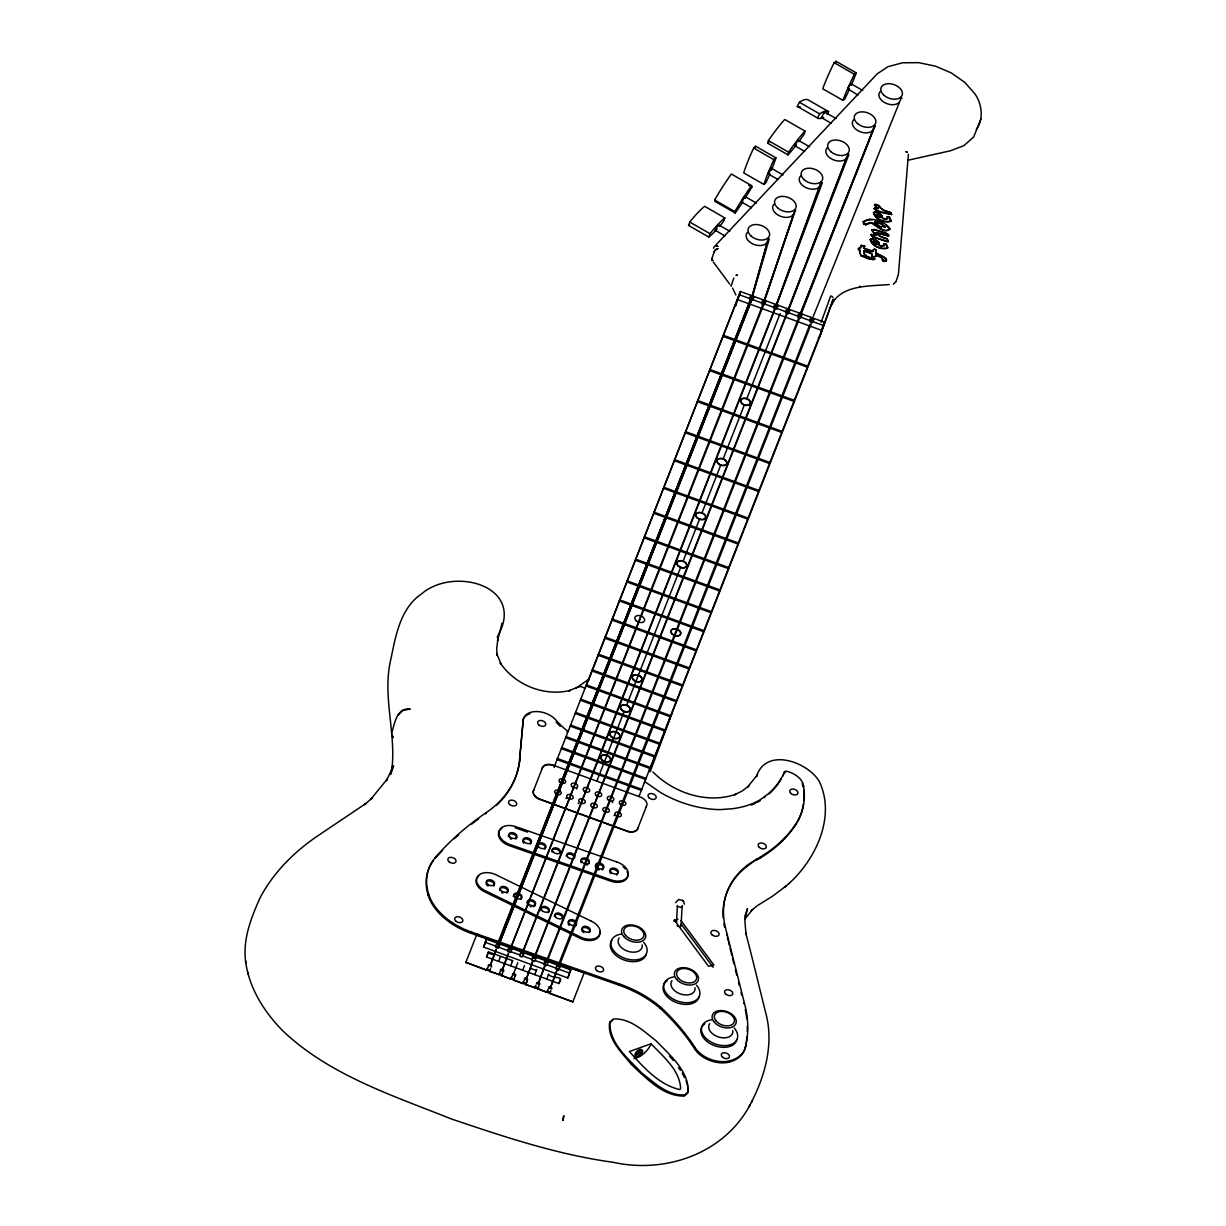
<?xml version="1.0" encoding="UTF-8"?>
<svg xmlns="http://www.w3.org/2000/svg" width="1226" height="1226" viewBox="0 0 1226 1226"><rect width="100%" height="100%" fill="white"/><g stroke="black" fill="none" stroke-linecap="round" stroke-linejoin="round"><path stroke-width="1.5" d="M514.292 978.823L514.951 975.467L514.828 976.233M538.383 987.62L539.072 984.616A1.686 1.057 21 0 0 539.44 983.099A1.686 1.057 21 0 0 537.003 982.532A1.655 1.027 21 0 0 536.819 983.788L536.773 983.865M551.087 988.677L551.087 989.075A1.686 1.057 21 0 0 551.47 987.497A1.686 1.057 21 0 0 549.049 986.93A1.655 1.027 21 0 0 548.666 987.895M875.609 256.602C868.59 256.249 875.9 258.211 876.283 255.085C883.762 253.981 880.605 263.391 886.168 261.123L886.505 260.31M676.507 922.749L677.396 905.585M567.071 732.32L567.5 731.094A88.287 57.331 19.1 0 1 555.669 719.846A18.62 12.091 19.1 0 0 535.839 711.555A18.62 12.091 19.1 0 0 523.134 720.612L519.518 760.518A162.874 105.773 19.1 0 1 496.254 805.559M523.134 720.612L519.518 760.518M858.399 248.709L860.713 247.192M859.625 251.805C860.836 248.771 856.637 249.69 859.717 249.782M859.809 250.395L859.549 252.357M681.058 925.446L682.192 905.585M908.435 154.231L898.397 274.563M847.932 88.793L857.771 95.061M688.23 1087.876L687.633 1093.163L684.369 1096.075C662.73 1096.473 646.133 1077.945 631.267 1064.413C621.843 1052.613 607.621 1039.587 609.521 1023.158L612.785 1020.247M497.986 947.468L497.557 946.778L497.925 947.591M510.031 951.866L509.602 951.177L509.955 951.989M522.077 956.28L522 956.387M534.122 960.678L534.046 960.801M546.168 965.077L545.739 964.387L546.045 965.337M558.213 969.475L557.769 968.785L558.075 969.735M863.487 251.82C864.805 249.506 870.123 252.771 872.222 254.012L872.207 256.28M887.747 247.591L887.532 248.188C881.341 250.211 871.962 246.319 870.184 239.683C872.115 237.231 877.264 240.158 878.781 242.38L879.103 244.602M881.846 216.297L882.03 215.515C880.529 213.293 875.287 210.274 873.433 212.864C875.211 219.515 884.574 223.408 890.766 221.37C888.865 211.01 888.084 220.864 884.344 219.193M575.73 688.43L588.771 679.219L588.265 680.966M502.246 974.425L502.783 971.835M526.812 981.49C525.632 986.271 527.486 978.379 526.874 980.647M497.48 944.005L752.442 295.895L753.025 296.784L499.028 944.541C495.565 943.116 501.097 944.863 497.511 944.189M547.286 961.69C543.578 962.226 549.187 960.954 545.892 962.134A1.701 1.303 21.4 0 1 545.095 960.54L536.252 957.307A1.701 1.303 21.4 0 1 534.659 958.058C531.594 955.636 537.632 957.981 533.846 957.736A1.701 1.303 21.4 0 1 533.049 956.142L524.207 952.908A1.701 1.303 21.4 0 1 522.613 953.659C519.441 951.499 525.525 953.154 521.985 953.46L775.889 305.841C774.679 303.037 779.031 306.623 775.721 305.718A1.701 1.303 21.4 0 1 774.924 304.125L766.081 300.891A1.701 1.303 21.4 0 1 764.488 301.642C761.438 299.374 767.445 301.443 763.66 301.335A1.701 1.303 21.4 0 1 762.879 299.726L754.036 296.493A1.701 1.303 21.4 0 1 752.442 297.244C749.408 296.324 754.159 295.098 752.641 297.136L499.028 944.541L497.894 943.514M509.526 948.418L511.181 948.648L509.556 948.587M534.03 957.858L534.015 956.694M534.858 957.981L534.23 956.663M557.723 966.195C561.064 965.69 556.068 966.655 559.117 965.751M751.63 295.987L751.814 297.029L767.461 241.17M787.552 309.427C790.142 312.247 787.644 307.021 787.935 310.239L534.72 956.081M811.612 318.408C814.677 316.844 811.505 320.997 812.026 317.886M876.345 251.483L875.962 253.246L883.471 256.97L886.383 260.402M813.267 318.653L558.949 966.778M675.633 902.597L678.683 899.455L683.051 900.65M682.591 906.259L680.43 907.424L677.181 906.091M796.011 145.281A74.48 15.877 -60.2 0 1 788.012 154.874L767.783 143.273L768.35 140.592A74.48 15.877 -60.2 0 1 784.732 119.474L804.961 131.075L804.409 133.757A74.48 15.877 -60.2 0 1 798.785 141.634M788.012 154.874L788.579 152.193A74.48 15.877 -60.2 0 1 804.961 131.075M880.452 217.523C878.552 209.431 871.763 217.906 880.605 217.094M877.08 244.587L877.31 243.146L875.64 241.614L872.621 241.752C877.647 247.223 878.199 241.997 873.096 241.047M976.34 129.343C983.834 119.78 982.195 103.766 974.655 93.513L964.724 82.295L951.223 72.886L935.407 66.143L918.672 62.664L902.581 62.771L888.068 66.664L877.295 73.775L714.635 246.319M875.962 253.246L876.222 252.28M390.481 774.51L392.32 766.373L391.983 768.395C396.075 731.861 381.96 695.157 391.002 658.561C395.799 635.313 400.458 608.065 421.637 593.828C453.957 565.968 526.843 586.089 497.373 636.754L497.174 637.275M888.513 235.867L888.314 234.411L885.923 232.863L874.138 229.385L871.701 230.227L875.992 235.545L871.809 229.921L875.058 229.906L888.758 234.994M895.93 281.704L893.34 284.217M490.201 970.027L490.553 968.647M550.413 992.033L550.765 990.654M737.822 298.853L738.067 298.194A2.942 2.237 21.4 0 1 738.558 297.657M512.284 961.659L512.606 960.648L488.484 951.882L488.147 952.97L493.358 954.732M548.681 974.026L546.796 978.992M733.822 278.133L731.493 284.876A3.111 1.701 -37 0 0 731.278 286.118L731.232 286.041A3.111 1.747 -35.2 0 1 731.447 284.8M752.228 296.523L768.38 238.825M751.492 296.784L498.093 944.74L752.228 297.182L769.192 239.085L768.166 238.166M718.329 225.891L718.451 224.726L715.172 230.289L724.98 235.913M744.887 197.723L744.826 196.512L741.73 202.121L751.538 207.746M771.445 169.556L771.506 168.314L768.288 173.954L778.096 179.578M798.003 141.388L797.942 140.178L794.846 145.771L804.654 151.411M824.562 113.221L824.209 112.164M847.932 88.808L848.698 86.862M851.12 85.038L851.059 83.828L849.097 86.142M649.428 770.572L649.857 769.085L648.615 771.966M863.732 250.87L863.809 253.675L866.307 256.418L874.812 259.146L867.656 256.862L863.916 253.368M500.392 956.816L498.614 961.383M524.483 965.613L522.705 970.18M502.016 623.191L497.587 640.508L497.925 638.485L496.683 648.799L497.143 655.481L496.791 653.596L501.066 664.14L500.193 662.791C514.889 684.92 544.375 696.889 570.259 690.376L568.833 690.866L576.481 687.617M713.486 248.234L714.145 246.901M873.234 250.043L874.613 248.939L876.115 250.119L875.701 251.284M793.912 212.987L763.859 301.443L763.461 300.631L764.993 301.351L510.353 949.2M764.258 300.922L794.938 210.657M764.273 301.581L794.938 211.332M536.329 970.578L536.697 969.46L534.751 974.578M392.09 731.983L392.075 731.876C394.619 722.788 397.362 707.126 410.296 709.088L402.542 710.482L397.806 715.448M390.772 774.142L393.638 765.867L386.282 780.839L387.263 779.062L370.942 799.076L372.413 797.804L364.536 804.685L365.946 803.459L317.81 835.81C294.301 851.779 273.429 872.437 260.111 897.754C251.299 917.446 242.855 938.687 245.522 960.694C248.847 987.773 264.065 1011.787 282.854 1030.897C329.518 1075.202 392.458 1095.385 450.953 1118.802C503.993 1136.778 557.738 1154.723 613.429 1162.34C664.921 1173.711 722.466 1154.11 748.963 1106.909C763.982 1079.294 774.004 1046.606 766.311 1015.189C759.354 987.742 752.979 960.127 745.653 932.771L746.021 934.656L744.841 920.159L747.477 908.619L744.611 916.879M519.947 759.292A162.874 105.773 19.1 0 1 486.14 812.685A492.009 319.542 19.1 0 0 435.598 857.204L435.169 858.43A492.009 319.542 19.1 0 1 442.509 850.338M496.254 942.135L471.09 933.308A59.032 38.343 19.1 0 1 428.288 895.578L428.717 894.352A83.72 54.373 19.1 0 1 435.598 857.204M717.057 229.063A74.48 15.877 -60.2 0 1 708.797 237.062L688.568 225.461L689.748 222.059A74.48 15.877 -60.2 0 1 704.598 206.305L724.827 217.906L723.662 221.308A74.48 15.877 -60.2 0 1 719.647 226.136M485.711 813.911L486.14 812.685M708.797 237.062L709.977 233.676A74.48 15.877 -60.2 0 1 724.827 217.906M471.09 933.308L471.52 932.082A59.032 38.343 19.1 0 1 428.717 894.352M465.727 962.701L476.638 934.84L584.296 972.586L572.833 1001.841L465.865 962.333L486.492 970.287A1.686 1.287 21.4 0 1 488.5 969.643A1.686 1.287 21.4 0 1 489.68 971.452L498.66 974.333L500.928 970.348M476.516 935.208L476.945 933.982M711.938 258.517L714.237 251.744M533.816 789.866L533.892 789.621A9.348 6.069 19.1 0 0 541.31 799.643L625.628 830.462A9.348 6.069 19.1 0 0 638.056 827.688L637.964 827.933A9.348 6.069 19.1 0 1 625.536 830.707L541.233 799.888A9.348 6.069 19.1 0 1 533.816 789.866L542.183 768.487A9.348 6.069 19.1 0 1 554.612 765.714L638.93 796.532A9.348 6.069 19.1 0 1 646.347 806.555L646.255 806.8M542.183 768.487L542.107 768.733A9.348 6.069 19.1 0 1 554.535 765.959M483.534 947.192L486.477 939.116L496.913 942.932A1.701 1.303 21.4 0 0 497.695 944.556L498.522 944.817A1.701 1.303 21.4 0 0 500.116 944.112L508.959 947.346A1.701 1.303 21.4 0 0 509.74 948.955L510.568 949.261A1.701 1.303 21.4 0 0 512.161 948.51L521.004 951.744A1.701 1.303 21.4 0 0 521.786 953.353L522.613 953.659M484.776 944.02L486.477 939.116M548.42 974.854C555.899 979.697 564.297 974.885 558.795 983.513L486.584 956.985L488.484 951.882M554.612 765.714L554.106 767.185L738.696 296.401M557.508 758.373L557.079 759.599L641.397 790.418L641.811 789.192M561.799 747.431L561.37 748.657L645.688 779.46M566.106 736.458L565.676 737.684L649.979 768.487M487.09 968.923L488.592 966.257A1.655 1.027 21 0 1 489.113 964.785M498.66 974.333L498.538 974.701A1.686 1.287 21.4 0 1 500.545 974.057A1.686 1.287 21.4 0 1 501.725 975.85L502.369 974.057M753.025 296.784L751.615 296.937A1.701 1.303 21.4 0 1 750.833 295.328L740.381 291.512L735.355 305.918M740.381 291.512L588.128 681.334M510.629 965.904L512.606 960.648M535.946 985.275L534.797 987.528L525.831 984.662A1.686 1.287 21.4 0 0 524.636 982.854A1.686 1.287 21.4 0 0 522.628 983.497L513.786 980.264A1.686 1.287 21.4 0 0 512.591 978.455A1.686 1.287 21.4 0 0 510.583 979.099L501.863 975.498M511.181 977.72L512.851 975.114A1.655 1.027 21 0 1 513.204 973.582A1.686 1.057 21 0 1 515.472 974.425A1.686 1.057 21 0 1 515.012 975.85L514.981 975.819M523.226 982.118L524.774 979.39A1.655 1.027 21 0 1 525.234 977.98M534.797 987.528L534.674 987.895A1.686 1.287 21.4 0 1 536.682 987.252A1.686 1.287 21.4 0 1 537.862 989.045L538.505 987.252M572.833 1001.841L549.922 993.474A1.686 1.287 21.4 0 0 548.727 991.65A1.686 1.287 21.4 0 0 546.719 992.294L537.999 988.708M547.317 990.93L548.819 988.263M558.795 983.513L560.451 979.267M484.822 943.897L483.58 947.07L567.837 977.996L570.78 969.935L560.343 966.119A1.701 1.303 21.4 0 1 558.75 966.87L557.922 966.563A1.701 1.303 21.4 0 1 557.14 964.939L548.298 961.705A1.701 1.303 21.4 0 1 546.704 962.456L546.275 962.349M638.93 796.532L822.998 327.219M644.37 782.832L644.784 781.606L660.247 792.303A82.326 53.469 19.1 0 0 719.861 809.635L732.32 808.731A85.268 55.369 19.1 0 0 760.595 799.459L767.323 794.586A130.109 84.502 19.1 0 0 784.196 772.641L784.471 771.951A2.176 1.41 19.1 0 1 786.418 771.246L788.594 771.813A18.651 12.107 19.1 0 1 803.168 784.012L804.041 788.992A120.409 78.203 19.1 0 1 795.781 824.056L795.367 825.282A208.818 135.611 19.1 0 1 760.718 857.725M775.276 309.213A1.701 1.303 21.4 0 0 776.87 308.462L785.713 311.695A1.701 1.303 21.4 0 0 786.893 313.504A1.701 1.303 21.4 0 0 788.916 312.875L797.758 316.093A1.701 1.303 21.4 0 0 798.938 317.917A1.701 1.303 21.4 0 0 800.961 317.273L809.804 320.507A1.701 1.303 21.4 0 0 810.984 322.315L812.654 319.25A1.701 1.303 21.4 0 0 814.248 318.499L824.7 322.315L818.968 338.851L672.43 712.153L650.148 771.767M584.174 972.954L584.587 971.728M824.7 322.315L821.757 330.392L737.454 299.573M830.707 306.331L833.036 299.588M863.579 222.948C866.705 215.163 885.816 221.262 889.938 228.833C884.636 234.917 875.364 224.573 870.537 222.718C868.912 224.22 863.073 226.12 863.732 222.519L863.165 221.4M863.564 223.914L863.518 223.132M864.912 224.312L863.717 223.484M865.847 224.971C873.74 215.945 880.758 235.407 889.8 229.201M863.012 221.829L869.663 219.301M874.552 204.65C885.433 216.527 866.154 198.919 879.517 206.152L879.517 206.918M860.913 245.491L864.79 246.288L861.572 245.277L860.575 246.441M891.578 214.703L891.44 214.458A2.299 1.502 19.1 0 1 891.026 212.88L883.961 210.581L879.394 207.102L884.069 210.274L891.133 212.573A2.299 1.502 19.1 0 0 891.547 214.152C888.712 214.335 874.337 211.929 874.904 207.868M860.575 248.035L858.507 248.403L858.261 249.69M874.368 205.11L876.1 204.436M878.199 208.114L875.716 207.792L878.092 208.42M875.64 210.397L891.685 214.397M876.636 205.156L877.647 204.926M863.273 247.989C886.321 254.671 859.288 250.794 864.79 246.288M874.843 258.625L873.571 259.805L867.303 258.441L861.234 255.989L860.223 253.797M885.126 227.224L881.463 223.592L874.659 222.105L881.31 224.021L884.896 226.611L884.528 227.546M863.334 256.081L869.525 258.793L874.46 259.314M888.13 241.767C889.586 242.917 859.533 232.848 876.1 235.239M871.027 234.626L872.59 234.564M872.989 237.323L871.134 234.319M872.621 241.752L877.218 244.219M874.061 237.292L888.237 241.461L887.701 239.867M876.069 232.48L888.666 236.036L875.962 232.787M882.337 217.799L882.03 215.515M883.287 218.826C880.544 216.91 890.766 221.584 887.134 216.665M874.705 239.882L875.502 239.468M795.781 824.056A208.818 135.611 19.1 0 1 761.131 856.499L748.948 864.039A130.983 85.069 19.1 0 0 725.041 926.013L745.699 1008.293A189.785 123.259 19.1 0 1 745.745 1046.084L745.316 1047.311A37.47 24.336 19.1 0 1 729.347 1062.038A24.643 15.999 19.1 0 1 694.897 1049.18A221.324 143.733 19.1 0 0 660.354 1008.446A92.241 59.905 19.1 0 0 618.946 985.137L619.375 983.911L471.52 932.082M876.115 250.119L874.506 249.246M879.165 245.169L880.36 245.828L879.165 245.169L878.781 242.38M875.686 255.851L875.732 254.993M889.141 217.263L886.996 217.094M890.858 221.14L890.459 219.117M881.739 246.089C884.436 245.598 885.892 239.898 887.624 247.959C881.295 249.644 872.115 246.012 870.322 239.315M882.138 245.644L884.344 246.089L883.869 243.53M886.567 238.396C887.241 239.361 877.709 235.836 876.115 233.047M887.547 247.529L885.877 244.143M883.471 256.97L876.069 252.954M885.8 258.701L883.578 256.663M885.877 259.575L885.908 258.395M673.932 921.339L674.361 920.113L677.947 919.316M895.93 281.628L898.352 274.624M660.354 1008.446L660.768 1007.22A92.241 59.905 19.1 0 0 619.375 983.911M764.472 797.743L764.901 796.517M727.033 935.683L727.462 934.457M782.617 776.319A130.109 84.502 19.1 0 0 783.766 773.867L784.471 771.951M723.263 918.228A130.983 85.069 19.1 0 1 748.534 865.265L756.81 859.028M694.897 1049.18L695.326 1047.954A221.324 143.733 19.1 0 0 660.768 1007.22M803.597 785.713L803.168 786.939L802.754 785.238A18.651 12.107 19.1 0 0 802.141 783.72M743.906 1003.772L744.32 1002.546M729.347 1062.038L729.776 1060.812A37.47 24.336 19.1 0 0 745.745 1046.084M489.695 971.467L490.323 969.659M513.786 980.264L514.414 978.455M525.831 984.662L526.46 982.854M549.922 993.474L550.551 991.665M771.323 169.878C772.533 165.096 766.035 175.057 769.116 173.494M872.958 250.84L873.341 249.736M821.175 322.208L830.707 295.926M833.22 299.19L822.907 327.541A3.004 2.283 19.9 0 0 822.738 325.426M820.485 334.621L830.646 306.592L834.783 299.45M744.734 198.137C746.128 193.08 739.416 203.24 742.558 201.662M775.889 305.841L820.776 182.72M776.303 305.32L821.497 182.49M522.399 953.598L776.303 305.994L822.294 182.781L820.899 181.938M490.553 964.479L496.116 949.491M490.768 964.54L496.315 949.583M502.599 968.877L508.146 953.889M502.813 968.954L508.361 953.981M526.061 979.359L532.866 961.031A1.701 1.303 21.4 0 1 531.808 959.314L522.966 956.081A1.701 1.303 21.4 0 1 520.943 956.724A1.701 1.303 21.4 0 1 519.763 954.916L510.92 951.683A1.701 1.303 21.4 0 1 509.326 952.433M526.276 979.405L532.866 961.031A1.701 1.303 21.4 0 0 535.011 960.479L543.854 963.713A1.701 1.303 21.4 0 0 545.034 965.521L538.72 982.087M538.934 982.149L544.896 965.429A1.701 1.303 21.4 0 0 547.057 964.893L555.899 968.111A1.701 1.303 21.4 0 0 557.064 969.919L550.367 988.217M550.152 988.156L557.14 969.919A1.701 1.303 21.4 0 0 559.102 969.291L569.538 973.107L570.78 969.935M496.346 947.008L497.358 946.687L496.423 946.87M508.392 951.407L509.403 951.085L508.468 951.269M513.296 974.409L517.786 962.716M520.437 955.805L520.514 955.667M532.467 960.203L532.559 960.065M556.558 969.015L557.569 968.693L556.635 968.877M787.935 310.239L846.951 156.621M788.349 309.718L848.055 154.323M535.134 956.234L788.349 310.393L848.852 154.614L847.84 153.648M486.584 956.985L488.193 952.847M508.146 951.866A1.701 1.303 21.4 0 1 507.717 950.518L498.875 947.284A1.701 1.303 21.4 0 1 496.852 947.913A1.701 1.303 21.4 0 1 495.672 946.104L496.913 942.932M774.112 308.646A1.701 1.303 21.4 0 1 773.683 307.297L764.84 304.063A1.701 1.303 21.4 0 1 762.802 304.707A1.701 1.303 21.4 0 1 761.637 302.899L752.795 299.665A1.701 1.303 21.4 0 1 750.772 300.309A1.701 1.303 21.4 0 1 749.592 298.5L750.833 295.328M497.725 944.526L751.63 296.937M497.894 944.648L751.998 297.136M498.875 947.284L500.116 944.112M752.795 299.665L754.036 296.493M507.717 950.518L508.959 947.346M761.637 302.899L762.879 299.726M510.139 949.154L764.043 301.535M510.92 951.683L512.161 948.51M764.84 304.063L766.081 300.891M519.763 954.916L521.004 951.744M773.683 307.297L774.924 304.125M774.847 309.105L776.518 306.04A1.701 1.303 21.4 0 0 778.127 305.289L786.969 308.523A1.701 1.303 21.4 0 0 787.736 310.147L788.563 310.439A1.701 1.303 21.4 0 0 790.172 309.703L799.015 312.921A1.701 1.303 21.4 0 0 799.781 314.546C803.153 315.419 798.816 311.833 799.98 314.638L874.199 126.676M522.966 956.081L524.207 952.908M776.87 308.462L778.127 305.289M596.863 781.069L624.111 711.586M626.532 705.394L680.599 567.5M683.02 561.309L699.51 519.272M701.931 513.081L720.704 465.221M723.125 459.03L744.289 405.055M746.711 398.879L780.15 313.595M531.808 959.314L533.049 956.142M785.713 311.695L786.969 308.523M786.893 313.504L788.134 310.347M535.011 960.479L536.252 957.307M788.916 312.875L790.172 309.703M543.854 963.713L545.095 960.54M797.758 316.093L799.015 312.921M546.076 962.257L799.98 314.638M547.057 964.893L548.298 961.705M800.961 317.273L802.202 314.101L811.045 317.335A1.701 1.303 21.4 0 0 811.827 318.944L812.026 319.036M555.899 968.111L557.14 964.939M809.804 320.507L811.045 317.335M809.942 324.384L557.815 966.379M559.102 969.291L560.343 966.119M810.984 322.315A1.701 1.303 21.4 0 0 813.007 321.672L814.248 318.499M567.883 977.873L569.125 974.701M649.535 770.495L672.43 712.153M637.964 827.933L646.347 806.555M800.394 314.132L874.613 126.155M874.613 126.814L546.704 962.41M588.771 679.219L585.017 688.338L580.863 686.514L577.109 687.188M813.144 316.768L901.171 97.988M872.023 256.755L872.314 255.973M832.883 297.443L832.898 297.382A3.019 2.299 19.9 0 0 831.58 296.248M486.492 970.287L487.228 968.555M510.583 979.099L511.303 977.352M522.628 983.497L523.349 981.75M546.719 992.294L547.44 990.562M980.923 118.907L973.613 137.067L963.927 145.603L950.487 150.767L907.577 160.33M879.287 207.409L879.624 206.612M883.057 259.36L882.337 260.632M823.657 117.405A74.48 15.877 -60.2 0 1 817.527 118.002L797.298 106.401L799.413 102.279A74.48 15.877 -60.2 0 1 808.348 100.011L828.577 111.612L827.152 114.355M817.527 118.002L819.642 113.88A74.48 15.877 -60.2 0 1 828.577 111.612M872.544 251.636L873.065 250.533M748.963 1106.909L749.96 1105.116M751.477 1102.404L752.457 1100.611M886.245 258.839L886.398 260.617M744.734 919.224L752.626 909.462L751.14 910.749L756.994 905.876L772.487 896.237L785.989 886.076M716.428 229.339L715.172 230.289M796.103 144.821L794.846 145.771M849.22 88.487L847.963 89.437M834.569 299.726C847.166 284.907 869.847 286.225 889.248 284.539M769.315 173.264L768.365 173.969M742.695 201.508L741.776 202.137M784.533 887.333C814.033 863.426 836.806 818.033 819.259 781.391C807.352 761.53 765.622 746.91 756.519 776.533L757.499 774.725L747.523 787.107L748.963 785.82L742.021 791.122L734.589 794.724L736.09 794.187C707.249 804.271 673.794 793.084 652.86 771.89M824.209 112.164L821.389 117.604L831.213 123.228M822.232 117.144L821.389 117.604M794.218 210.228L795.659 210.412L795.153 211.332M546.689 961.123L545.677 961.797M769.928 173.801A74.48 15.877 -60.2 0 1 765.989 182.613L763.951 184.467L743.722 172.866A74.48 15.877 -60.2 0 1 753.653 148.07L755.676 146.231L775.905 157.832A74.48 15.877 -60.2 0 1 771.675 169.556M763.951 184.467A74.48 15.877 -60.2 0 1 773.882 159.671L775.905 157.832M873.893 125.711L875.333 125.926L874.828 126.83M900.451 97.544L901.999 98.111L900.589 98.371M799.674 313.687L801.114 313.902M788.226 884.145L789.697 882.873M849.189 89.866A74.48 15.877 -60.2 0 1 844.791 98.984L842.952 100.363L822.723 88.762A74.48 15.877 -60.2 0 1 834.186 62.695L836.025 61.3L856.254 72.901A74.48 15.877 -60.2 0 1 851.181 85.437M842.952 100.363A74.48 15.877 -60.2 0 1 854.415 74.296L856.254 72.901M489.281 965.49L490.369 965.506M538.796 984.003L538.137 982.945L537.632 983.788M549.493 987.497L550.597 987.512M873.985 208.772L875.824 207.485M888.406 236.449L888.62 235.561M890.919 220.941C884.728 222.979 875.349 219.086 873.571 212.435M886.26 260.816L882.659 260.663M756.381 860.254L760.718 857.725M885.279 226.795L879.824 226.473L874.659 222.105M873.632 212.374L876.375 212.65M870.399 239.193L873.74 239.668M740.014 295.267L740.014 295.251A2.973 2.268 21.4 0 0 738.895 296.14A2.958 2.253 13.8 0 1 739.814 294.73A2.958 2.253 12.7 0 0 738.803 296.186A2.973 2.253 12.7 0 1 739.738 295.098A2.973 2.268 13.7 0 0 738.803 296.171M651.037 1043.74L629.413 1051.556C643.252 1066.972 658.883 1084.872 679.802 1089.562L680.629 1088.811C680.032 1070.16 662.99 1056.414 651.037 1043.74A14.268 6.789 -43.4 0 1 633.995 1058.559M526.582 979.666L526.306 978.609L525.356 979.099M874.169 236.986L873.096 237.016M876.207 214.611L878.766 215.163L880.529 217.171M514.353 975.283L514.261 974.21M526.874 980.233L527.027 980.218A1.686 1.057 21 0 0 525.632 977.98M863.441 255.774L861.342 255.682M869.51 219.73L872.207 219.776M776.089 304.646L777.023 305.09M788.134 309.044L788.931 309.335M498.093 943.453L498.89 943.744M522.184 952.265L522.981 952.556M875.992 235.545L872.805 234.794M886.459 238.702L880.069 236.434L875.885 232.618M883.747 243.897L885.754 244.51M881.862 245.721L880.483 245.461M875.625 255.299L881.034 257.383L882.95 259.667M718.267 224.68L729.899 231.285M881.279 227.377L878.536 226.335M863.625 251.177L871.196 253.552L872.36 255.621M534.659 958.058L533.724 957.567M875.87 220.465L878.981 221.37M515.089 827.765L527.548 832.117M501.633 944.02L521.372 950.932M524.958 952.188L544.696 959.115M550.076 961L618.946 985.137M739.14 294.684L749.592 298.5M813.007 321.672L823.458 325.488M723.432 335.326L807.735 366.145M723.018 336.368L807.336 367.172M710.023 369.532L794.325 400.35M709.609 370.574L793.927 401.377M697.839 400.611L782.142 431.429M697.425 401.653L781.744 432.456M685.64 431.69L769.959 462.509M685.242 432.732L769.545 463.535M674.683 459.673L758.986 490.492M674.269 460.7L758.587 491.519M663.848 487.289L748.151 518.108M663.45 488.316L747.753 519.134M654.086 512.192L738.389 543.011M653.688 513.234L737.991 544.038M644.447 536.789L728.75 567.592M644.033 537.816L728.351 568.634M635.681 559.163L719.984 589.967M635.267 560.19L719.57 590.993M627.145 580.894L711.463 611.697M626.747 581.921L711.049 612.724M619.712 599.866L704.015 630.67M619.314 600.893L703.617 631.697M612.203 619.023L696.506 649.826M611.805 620.05L696.107 650.868M605.108 637.122L689.41 667.925M604.709 638.148L689.012 668.967M598.426 654.178L682.729 684.982M598.012 655.205L682.33 686.008M592.265 669.871L676.568 700.674M591.867 670.898L676.17 701.716M586.365 684.905L670.683 715.708M585.967 685.932L670.27 716.75M580.772 699.188L665.074 730.006M580.358 700.23L664.676 731.033M575.576 712.429L659.879 743.247M575.178 713.471L659.481 744.274M570.611 725.087L654.929 755.89M570.213 726.114L654.515 756.917M566.075 736.657L650.393 767.461M561.784 747.615L646.087 778.433M557.493 758.572L641.796 789.375M485.235 942.288L495.672 946.104M531.21 968.571L536.375 970.456M880.176 217.339L876.008 214.519M875.747 210.09L874.092 208.466M877.54 205.232L879.41 206.458M834.186 62.695L854.415 74.296M851.242 83.874L862.69 90.433M824.684 112.041L836.132 118.6M799.413 102.279L819.642 113.88M798.126 140.208L809.574 146.768M768.35 140.592L788.579 152.193M753.653 148.07L773.882 159.671M771.568 168.376L783.016 174.95M745.04 198.351A74.48 15.877 -60.2 0 0 751.875 187.057L751.569 185.616L731.34 174.015A74.48 15.877 -60.2 0 0 714.635 199.976L714.957 201.416L735.186 213.017A74.48 15.877 -60.2 0 0 742.236 202.719M748.764 185.264L751.875 187.057M745.01 196.543L756.457 203.118M714.635 199.976L734.864 211.592L735.186 213.017M689.748 222.059L709.977 233.676M878.613 213.017L881.892 215.945M866 224.542L865.066 223.883M886.229 225.354L889.785 229.262M861.234 255.989L859.656 252.05M874.674 223.132L876.207 224.619M500.683 970.594L500.806 970.716A1.655 1.027 21 0 1 501.158 969.184A1.686 1.057 21 0 1 503.288 971.329M683.219 900.834L684.43 904.19M682.744 900.328L683.633 901.279M669.595 1056.214L673.319 1060.505M888.283 241.43L887.18 238.825M877.586 241.507L878.644 242.748M799.674 314.346L800.609 314.852A1.701 1.303 21.4 0 0 802.202 314.101M729.547 283.911L713.425 262.195M680.89 920.45L713.9 965.092L708.505 966.287L674.361 920.113M681.258 924.189L713.134 967.299M678.499 1067.524L680.476 1070.313M502.829 970.302L501.357 970.44M732.596 288.079L735.891 295.022M392.121 735.876L393.148 737.592L391.738 733.853M682.238 1073.179L684.568 1077.608M889.785 218.443L890.321 219.546M686.116 1080.55L687.694 1086.037M741.04 992.447L741.761 995.282M738.542 982.47L739.263 985.321M735.355 969.659L736.78 975.36M731.156 952.587L731.861 955.437M732.55 958.272L733.96 963.973M728.719 942.625L729.424 945.476M730.114 948.311L730.803 951.161M727.478 937.522L728.382 941.2M245.522 960.694L245.905 962.64M247.713 972.141L248.066 973.996M882.49 217.37L882.398 218.351M860.683 246.135L860.621 247.499M522.705 721.838A18.62 12.091 19.1 0 1 530.015 713.639M560.297 726.328A88.287 57.331 19.1 0 1 556.206 722.145M428.288 895.578A83.72 54.373 19.1 0 1 433.115 861.02M454.356 838.691A492.009 319.542 19.1 0 1 458.524 834.952M471.658 824.102A492.009 319.542 19.1 0 1 475.075 821.497M476.24 820.638A492.009 319.542 19.1 0 1 478.569 818.922M745.27 1009.519A189.785 123.259 19.1 0 1 746.757 1018.775M747.278 1026.085A189.785 123.259 19.1 0 1 747.293 1031.51M746.971 1036.859A189.785 123.259 19.1 0 1 745.316 1047.311M724.612 927.224A130.983 85.069 19.1 0 1 723.922 923.607M781.345 778.709A130.109 84.502 19.1 0 1 769.1 793.896M760.181 800.685A85.268 55.369 19.1 0 1 756.963 802.494M755.293 803.337A85.268 55.369 19.1 0 1 751.354 805.084M803.474 803.766A120.409 78.203 19.1 0 1 795.367 825.282M803.628 790.218A120.409 78.203 19.1 0 1 803.827 800.44M847.105 157.081A11.172 7.249 19.1 0 1 832.669 159.518A11.172 7.249 19.1 0 1 827.106 147.886M872.636 130.538A11.172 7.249 19.1 0 1 857.939 130.692A11.172 7.249 19.1 0 1 853.664 119.719M873.969 127.029A11.172 7.249 19.1 0 1 873.663 128.914M899.194 102.371A11.172 7.249 19.1 0 1 884.498 102.524A11.172 7.249 19.1 0 1 880.222 91.536M819.52 186.873A11.172 7.249 19.1 0 1 804.823 187.042A11.172 7.249 19.1 0 1 800.547 176.054M766.403 243.208A11.172 7.249 19.1 0 1 751.707 243.376A11.172 7.249 19.1 0 1 747.431 232.388M792.961 215.04A11.172 7.249 19.1 0 1 778.265 215.209A11.172 7.249 19.1 0 1 773.989 204.221M784.058 773.177A2.176 1.41 19.1 0 1 785.345 772.441M596.664 867.257A4.26 2.774 19.1 0 1 598.625 862.997A4.26 2.774 19.1 0 1 603.851 867.18A4.26 2.774 19.1 0 1 597.476 867.901M627.099 871.594A14.497 9.41 19.1 0 1 611.192 881.295L509.801 845.833A14.497 9.41 19.1 0 1 501.832 828.424M623.023 866.659A14.497 9.41 19.1 0 1 625.444 869.019M566.259 856.085A4.26 2.774 19.1 0 1 569.569 854.108A4.26 2.774 19.1 0 1 574.09 856.499M617.26 874.506A4.26 2.774 19.1 0 1 616.555 874.92M610.732 873.556A4.26 2.774 19.1 0 1 609.782 872.038M609.92 870.598A4.26 2.774 19.1 0 1 614.64 869.602A4.26 2.774 19.1 0 1 617.95 873.234M602.778 869.433A4.26 2.774 19.1 0 1 602.073 869.862M599.085 870A4.26 2.774 19.1 0 1 598.027 869.648M595.652 867.747A4.26 2.774 19.1 0 1 599.085 864.284A4.26 2.774 19.1 0 1 603.253 868.851M515.855 898.122A4.26 2.774 19.1 0 1 515.426 893.233A4.26 2.774 19.1 0 1 521.908 896.221A4.26 2.774 19.1 0 1 516.866 898.581M599.621 931.607A14.497 9.41 19.1 0 1 580.71 938.58L485.067 892.038A14.497 9.41 19.1 0 1 478.753 876.038M576.971 788.471A3.402 2.222 19.1 0 1 576.649 788.962M566.151 798.632A3.402 2.222 19.1 0 1 566.029 798.019M578.534 803.643A3.402 2.222 19.1 0 1 578.197 803.03M612.785 802.172A3.402 2.222 19.1 0 1 612.264 802.555M614.195 815.612A3.402 2.222 19.1 0 1 614.303 815.045M618.946 812.317A3.402 2.222 19.1 0 1 620.708 816.317A3.402 2.222 19.1 0 1 615.176 814.815A3.402 2.222 19.1 0 1 618.088 812.087M580.404 802.861A3.402 2.222 19.1 0 1 579.852 799.03A3.402 2.222 19.1 0 1 585.093 800.946A3.402 2.222 19.1 0 1 582.059 803.474M489.159 964.801A1.686 1.057 21 0 1 491.381 965.628A1.686 1.057 21 0 1 490.921 967.038M729.776 1060.812A24.643 15.999 19.1 0 1 695.326 1047.954M522.812 840.898A4.26 2.774 19.1 0 1 528.253 839.412A4.26 2.774 19.1 0 1 530.368 844.101M523.824 843.151A4.26 2.774 19.1 0 1 522.889 841.649M587.591 864.79A4.26 2.774 19.1 0 1 586.687 865.035M581.17 862.69A4.26 2.774 19.1 0 1 584.603 859.227A4.26 2.774 19.1 0 1 588.771 863.794M508.392 836.592A4.26 2.774 19.1 0 1 513.25 834.155A4.26 2.774 19.1 0 1 515.885 839.044M511.119 839.258A4.26 2.774 19.1 0 1 510.154 838.737M551.853 851.779A4.26 2.774 19.1 0 1 556.175 849.189A4.26 2.774 19.1 0 1 559.807 853.664M537.509 845.266A4.26 2.774 19.1 0 1 543.241 844.714A4.26 2.774 19.1 0 1 544.85 849.174M576.067 923.791A4.26 2.774 19.1 0 1 575.071 926.366M569.232 925.339A4.26 2.774 19.1 0 1 568.128 923.852M568.082 922.366A4.26 2.774 19.1 0 1 571.485 920.879A4.26 2.774 19.1 0 1 575.638 923.025M548.773 911.975A4.26 2.774 19.1 0 1 548.374 912.588M540.804 910.55A4.26 2.774 19.1 0 1 544.145 907.577A4.26 2.774 19.1 0 1 548.896 911.255M554.305 916.435A4.26 2.774 19.1 0 1 558.887 914.427A4.26 2.774 19.1 0 1 562.443 918.626M581.752 929.017A4.26 2.774 19.1 0 1 587.269 928.097A4.26 2.774 19.1 0 1 589.369 932.542M583.76 932.588A4.26 2.774 19.1 0 1 582.902 931.975M582.227 931.27A4.26 2.774 19.1 0 1 581.798 930.503M486.094 882.475A4.26 2.774 19.1 0 1 491.611 881.555A4.26 2.774 19.1 0 1 493.71 886M488.101 886.046A4.26 2.774 19.1 0 1 487.243 885.433M486.569 884.728A4.26 2.774 19.1 0 1 486.14 883.961M499.81 890.612A4.26 2.774 19.1 0 1 504.76 887.992A4.26 2.774 19.1 0 1 506.736 893.126M502.767 893.156A4.26 2.774 19.1 0 1 501.771 892.697M528.973 901.018A4.26 2.774 19.1 0 1 534.643 903.072A4.26 2.774 19.1 0 1 533.233 906.734M531.18 906.75A4.26 2.774 19.1 0 1 530.107 906.458M528.237 905.386A4.26 2.774 19.1 0 1 527.563 904.681M526.965 903.133A4.26 2.774 19.1 0 1 527.486 901.8M513.311 896.497A4.26 2.774 19.1 0 1 518.429 894.643A4.26 2.774 19.1 0 1 521.05 899.302M636.524 1056.168A4.429 2.115 -43.4 0 1 635.344 1053.41A4.429 2.115 -43.4 0 1 639.849 1049.502A4.429 2.115 -43.4 0 1 641.811 1051.556M641.413 1052.429A4.429 2.115 -43.4 0 1 640.815 1053.318M639.175 1054.927A4.429 2.115 -43.4 0 1 638.256 1055.54M680.966 925.017A2.391 1.548 19.1 0 1 678.775 926.641M677.61 926.212A2.391 1.548 19.1 0 1 677.135 925.875M820.577 334.284A3.004 2.283 19.9 0 1 819.52 335.679M829.68 307.649A3.019 2.299 19.9 0 1 829.297 307.803M711.938 258.487A2.958 1.67 -35.1 0 0 713.072 260.54A2.958 1.64 -36.2 0 1 711.984 258.517M736.259 305.289A2.973 2.268 21.4 0 1 736.182 303.864M822.125 327.863A3.019 2.283 21.4 0 1 822.094 329.641M819.765 336.384A3.019 2.299 21.4 0 1 818.324 337.932M769.07 141.818A74.48 15.877 -60.2 0 1 767.783 143.273M734.864 211.592A74.48 15.877 -60.2 0 1 751.569 185.616M755.676 146.231A74.48 15.877 -60.2 0 1 755.078 148.07M800.256 106.892A74.48 15.877 -60.2 0 1 797.298 106.401M836.025 61.3A74.48 15.877 -60.2 0 1 835.289 63.292M689.656 224.542A74.48 15.877 -60.2 0 1 688.568 225.461M736.872 1039.694A18.727 12.153 19.1 0 1 711.586 1044.368A18.727 12.153 19.1 0 1 704.873 1023.725M734.236 1028.016A18.727 12.153 19.1 0 1 729.347 1045.027A18.727 12.153 19.1 0 1 703.755 1035.74A18.727 12.153 19.1 0 1 711.616 1019.802M732.78 1030.591A12.49 8.122 19.1 0 1 718.85 1037.089A12.49 8.122 19.1 0 1 709.701 1023.649M696.475 985.122A18.727 12.153 19.1 0 1 691.587 1002.132A18.727 12.153 19.1 0 1 665.994 992.83A18.727 12.153 19.1 0 1 673.856 976.907M695.035 987.696A12.49 8.122 19.1 0 1 681.104 994.179A12.49 8.122 19.1 0 1 671.94 980.754M643.681 942.365A18.727 12.153 19.1 0 1 638.792 959.376A18.727 12.153 19.1 0 1 613.199 950.073A18.727 12.153 19.1 0 1 621.076 934.135M642.24 944.924A12.49 8.122 19.1 0 1 628.31 951.422A12.49 8.122 19.1 0 1 619.145 937.997M699.111 996.799A18.727 12.153 19.1 0 1 673.84 1001.473A18.727 12.153 19.1 0 1 667.128 980.831M646.332 954.027A18.727 12.153 19.1 0 1 623.268 959.713A18.727 12.153 19.1 0 1 611.851 940.388M609.95 1021.932C608.832 1043.004 628.31 1058.712 641.55 1072.781C654.071 1082.481 667.787 1096.059 684.798 1094.849L688.047 1091.937C689.165 1070.865 669.687 1055.157 656.446 1041.089C643.926 1031.403 630.21 1017.81 613.199 1019.021L609.95 1021.932M907.087 152.085L907.071 152.116A2.973 2.222 4.7 0 0 905.799 151.687A2.958 2.237 8.2 0 1 907.071 152.116M563.776 1115.89L562.933 1120.257L563.776 1115.89M544.559 964.494L545.524 964.28L544.559 964.494M860.33 286.7L860.269 286.7A2.988 1.379 82.9 0 1 859.87 286.179A2.988 1.456 80.8 0 0 860.33 286.7M616.908 862.001L515.518 826.539A14.497 9.41 19.1 0 0 499.089 831.121A14.497 9.41 19.1 0 0 510.231 844.607L611.605 880.069A14.497 9.41 19.1 0 0 628.034 875.487A14.497 9.41 19.1 0 0 616.908 862.001M591.223 921.14L495.58 874.598A14.497 9.41 19.1 0 0 477.435 876.713A14.497 9.41 19.1 0 0 485.481 890.812L581.139 937.354A14.497 9.41 19.1 0 0 599.284 935.239A14.497 9.41 19.1 0 0 591.223 921.14M736.259 275.39L736.244 275.375A2.789 1.578 -35.2 0 1 737.393 275.053A2.804 1.532 -37 0 0 736.259 275.406M742.052 403.768A5.119 3.326 19.1 0 0 750.297 403.722A5.119 3.326 19.1 0 0 744.151 398.404A5.119 3.326 19.1 0 0 742.052 403.768M718.467 463.918A5.119 3.326 19.1 0 0 726.712 463.872A5.119 3.326 19.1 0 0 720.566 458.57A5.119 3.326 19.1 0 0 718.467 463.918M697.272 517.985A5.119 3.326 19.1 0 0 705.517 517.939A5.119 3.326 19.1 0 0 699.372 512.621A5.119 3.326 19.1 0 0 697.272 517.985M678.361 566.213A5.119 3.326 19.1 0 0 686.606 566.167A5.119 3.326 19.1 0 0 680.461 560.849A5.119 3.326 19.1 0 0 678.361 566.213M636.279 620.831A5.119 3.326 19.1 0 0 644.524 620.785A5.119 3.326 19.1 0 0 638.378 615.467A5.119 3.326 19.1 0 0 636.279 620.831M672.323 634.286A5.119 3.326 19.1 0 0 680.583 634.24A5.119 3.326 19.1 0 0 674.423 628.923A5.119 3.326 19.1 0 0 672.323 634.286M633.643 680.261A5.119 3.326 19.1 0 0 641.903 680.215A5.119 3.326 19.1 0 0 635.742 674.898A5.119 3.326 19.1 0 0 633.643 680.261M621.873 710.283A5.119 3.326 19.1 0 0 630.118 710.237A5.119 3.326 19.1 0 0 623.973 704.935A5.119 3.326 19.1 0 0 621.873 710.283M602.227 760.381A5.119 3.326 19.1 0 0 610.487 760.335A5.119 3.326 19.1 0 0 604.326 755.017A5.119 3.326 19.1 0 0 602.227 760.381M611.391 736.995A5.119 3.326 19.1 0 0 619.651 736.949A5.119 3.326 19.1 0 0 613.49 731.631A5.119 3.326 19.1 0 0 611.391 736.995M751.339 236.266A11.172 7.249 19.1 0 0 769.33 236.082A11.172 7.249 19.1 0 0 755.798 224.527A11.172 7.249 19.1 0 0 751.339 236.266M804.455 179.931A11.172 7.249 19.1 0 0 822.447 179.732A11.172 7.249 19.1 0 0 808.915 168.192A11.172 7.249 19.1 0 0 804.455 179.931M831.013 151.763A11.172 7.249 19.1 0 0 849.005 151.564A11.172 7.249 19.1 0 0 835.473 140.009A11.172 7.249 19.1 0 0 831.013 151.763M857.572 123.596A11.172 7.249 19.1 0 0 875.563 123.397A11.172 7.249 19.1 0 0 862.031 111.842A11.172 7.249 19.1 0 0 857.572 123.596M884.13 95.429A11.172 7.249 19.1 0 0 902.121 95.23A11.172 7.249 19.1 0 0 888.589 83.674A11.172 7.249 19.1 0 0 884.13 95.429M777.897 208.098A11.172 7.249 19.1 0 0 795.889 207.899A11.172 7.249 19.1 0 0 782.357 196.359A11.172 7.249 19.1 0 0 777.897 208.098M509.771 836.868A4.26 2.774 19.1 0 0 516.774 837.235A4.26 2.774 19.1 0 0 512.07 832.623A4.26 2.774 19.1 0 0 509.771 836.868M524.253 841.925A4.26 2.774 19.1 0 0 531.272 842.308A4.26 2.774 19.1 0 0 526.552 837.68A4.26 2.774 19.1 0 0 524.253 841.925M538.735 846.997A4.26 2.774 19.1 0 0 545.754 847.365A4.26 2.774 19.1 0 0 541.034 842.752A4.26 2.774 19.1 0 0 538.735 846.997M567.699 857.127A4.26 2.774 19.1 0 0 574.718 857.495A4.26 2.774 19.1 0 0 569.998 852.882A4.26 2.774 19.1 0 0 567.699 857.127M611.161 872.33A4.26 2.774 19.1 0 0 618.165 872.697A4.26 2.774 19.1 0 0 613.444 868.069A4.26 2.774 19.1 0 0 611.161 872.33M582.181 862.2A4.26 2.774 19.1 0 0 589.2 862.568A4.26 2.774 19.1 0 0 584.48 857.939A4.26 2.774 19.1 0 0 582.181 862.2M553.217 852.07A4.26 2.774 19.1 0 0 560.236 852.438A4.26 2.774 19.1 0 0 555.516 847.81A4.26 2.774 19.1 0 0 553.217 852.07M487.657 884.222A4.26 2.774 19.1 0 0 494.538 884.161A4.26 2.774 19.1 0 0 489.389 879.732A4.26 2.774 19.1 0 0 487.657 884.222M501.327 890.858A4.26 2.774 19.1 0 0 508.192 890.812A4.26 2.774 19.1 0 0 503.058 886.383A4.26 2.774 19.1 0 0 501.327 890.858M542.321 910.811A4.26 2.774 19.1 0 0 549.202 910.749A4.26 2.774 19.1 0 0 544.053 906.336A4.26 2.774 19.1 0 0 542.321 910.811M583.315 930.764A4.26 2.774 19.1 0 0 590.196 930.703A4.26 2.774 19.1 0 0 585.047 926.274A4.26 2.774 19.1 0 0 583.315 930.764M555.991 917.462A4.26 2.774 19.1 0 0 562.857 917.4A4.26 2.774 19.1 0 0 557.707 912.987A4.26 2.774 19.1 0 0 555.991 917.462M569.661 924.113A4.26 2.774 19.1 0 0 576.526 924.052A4.26 2.774 19.1 0 0 571.377 919.638A4.26 2.774 19.1 0 0 569.661 924.113M528.651 904.16A4.26 2.774 19.1 0 0 535.532 904.098A4.26 2.774 19.1 0 0 530.383 899.685A4.26 2.774 19.1 0 0 528.651 904.16M620.279 804.271A3.402 2.222 19.1 0 0 625.781 804.241A3.402 2.222 19.1 0 0 621.674 800.701A3.402 2.222 19.1 0 0 620.279 804.271M608.234 799.873A3.402 2.222 19.1 0 0 613.736 799.842A3.402 2.222 19.1 0 0 609.629 796.302A3.402 2.222 19.1 0 0 608.234 799.873M603.79 811.183A3.402 2.222 19.1 0 0 609.307 811.152A3.402 2.222 19.1 0 0 605.2 807.612A3.402 2.222 19.1 0 0 603.79 811.183M560.052 782.265A3.402 2.222 19.1 0 0 565.554 782.234A3.402 2.222 19.1 0 0 561.462 778.694A3.402 2.222 19.1 0 0 560.052 782.265M555.623 793.574A3.402 2.222 19.1 0 0 561.125 793.544A3.402 2.222 19.1 0 0 557.018 790.004A3.402 2.222 19.1 0 0 555.623 793.574M567.669 797.973A3.402 2.222 19.1 0 0 573.17 797.942A3.402 2.222 19.1 0 0 569.063 794.402A3.402 2.222 19.1 0 0 567.669 797.973M572.098 786.663A3.402 2.222 19.1 0 0 577.599 786.632A3.402 2.222 19.1 0 0 573.492 783.092A3.402 2.222 19.1 0 0 572.098 786.663M584.143 791.061A3.402 2.222 19.1 0 0 589.645 791.031A3.402 2.222 19.1 0 0 585.538 787.49A3.402 2.222 19.1 0 0 584.143 791.061M591.76 806.769A3.402 2.222 19.1 0 0 597.261 806.739A3.402 2.222 19.1 0 0 593.154 803.199A3.402 2.222 19.1 0 0 591.76 806.769M596.188 795.459A3.402 2.222 19.1 0 0 601.69 795.429A3.402 2.222 19.1 0 0 597.583 791.889A3.402 2.222 19.1 0 0 596.188 795.459M596.648 970.486A4.26 2.774 19.1 0 0 603.529 970.456A4.26 2.774 19.1 0 0 598.395 966.027A4.26 2.774 19.1 0 0 596.648 970.486M455.873 921.186A4.26 2.774 19.1 0 0 462.754 921.14A4.26 2.774 19.1 0 0 457.62 916.711A4.26 2.774 19.1 0 0 455.873 921.186M449.068 861.786A4.26 2.774 19.1 0 0 455.934 861.74A4.26 2.774 19.1 0 0 450.816 857.311A4.26 2.774 19.1 0 0 449.068 861.786M509.74 804.562A4.26 2.774 19.1 0 0 516.621 804.532A4.26 2.774 19.1 0 0 511.503 800.103A4.26 2.774 19.1 0 0 509.74 804.562M538.812 724.918A4.26 2.774 19.1 0 0 545.677 724.872A4.26 2.774 19.1 0 0 540.559 720.444A4.26 2.774 19.1 0 0 538.812 724.918M649.213 797.973A4.26 2.774 19.1 0 0 656.094 797.942A4.26 2.774 19.1 0 0 650.96 793.513A4.26 2.774 19.1 0 0 649.213 797.973M790.954 793.498A4.26 2.774 19.1 0 0 797.835 793.467A4.26 2.774 19.1 0 0 792.701 789.038A4.26 2.774 19.1 0 0 790.954 793.498M759.354 847.427A4.26 2.774 19.1 0 0 766.219 847.396A4.26 2.774 19.1 0 0 761.101 842.967A4.26 2.774 19.1 0 0 759.354 847.427M712.137 934.871A4.26 2.774 19.1 0 0 719.018 934.825A4.26 2.774 19.1 0 0 713.9 930.396A4.26 2.774 19.1 0 0 712.137 934.871M725.807 994.179A4.26 2.774 19.1 0 0 732.688 994.133A4.26 2.774 19.1 0 0 727.554 989.704A4.26 2.774 19.1 0 0 725.807 994.179M722.528 1057.18A4.26 2.774 19.1 0 0 729.409 1057.149A4.26 2.774 19.1 0 0 724.29 1052.72A4.26 2.774 19.1 0 0 722.528 1057.18M638.041 1053.977A1.67 0.797 -43.4 0 0 639.757 1051.77A1.67 0.797 -43.4 0 0 637.566 1052.567A1.67 0.797 -43.4 0 0 638.041 1053.977M638.072 1056.72A4.429 2.115 -43.4 0 0 642.639 1050.897A4.429 2.115 -43.4 0 0 636.815 1052.996A4.429 2.115 -43.4 0 0 638.072 1056.72M638.761 1054.743A1.67 0.797 -43.4 0 0 640.478 1052.536A1.67 0.797 -43.4 0 0 638.286 1053.333A1.67 0.797 -43.4 0 0 638.761 1054.743M602.318 760.135A5.119 3.326 19.1 0 0 610.563 760.089A5.119 3.326 19.1 0 0 604.418 754.772A5.119 3.326 19.1 0 0 602.318 760.135M611.483 736.749A5.119 3.326 19.1 0 0 619.728 736.703A5.119 3.326 19.1 0 0 613.582 731.386A5.119 3.326 19.1 0 0 611.483 736.749M621.95 710.038A5.119 3.326 19.1 0 0 630.21 709.992A5.119 3.326 19.1 0 0 624.049 704.689A5.119 3.326 19.1 0 0 621.95 710.038M633.719 680.016A5.119 3.326 19.1 0 0 641.98 679.97A5.119 3.326 19.1 0 0 635.819 674.652A5.119 3.326 19.1 0 0 633.719 680.016M672.4 634.041A5.119 3.326 19.1 0 0 680.66 633.995A5.119 3.326 19.1 0 0 674.515 628.677A5.119 3.326 19.1 0 0 672.4 634.041M678.438 565.968A5.119 3.326 19.1 0 0 686.698 565.922A5.119 3.326 19.1 0 0 680.537 560.604A5.119 3.326 19.1 0 0 678.438 565.968M697.349 517.74A5.119 3.326 19.1 0 0 705.609 517.694A5.119 3.326 19.1 0 0 699.448 512.376A5.119 3.326 19.1 0 0 697.349 517.74M718.543 463.673A5.119 3.326 19.1 0 0 726.803 463.627A5.119 3.326 19.1 0 0 720.643 458.325A5.119 3.326 19.1 0 0 718.543 463.673M742.128 403.523A5.119 3.326 19.1 0 0 750.389 403.477A5.119 3.326 19.1 0 0 744.228 398.159A5.119 3.326 19.1 0 0 742.128 403.523M717.823 246.395A2.835 2.069 43.3 0 0 715.877 245.767A2.835 2.069 41.9 0 1 717.823 246.395M717.884 248.709A2.958 1.67 -35.1 0 0 714.283 251.728A2.958 1.64 -36.2 0 1 717.884 248.709M736.474 302.914A2.958 2.253 13.8 0 0 736.213 303.91A2.958 2.253 12.7 0 1 736.474 302.945M736.397 303.266A2.958 2.253 13.7 0 0 736.198 304.615A2.958 2.253 12.7 0 1 736.397 303.282M736.259 303.604A3.111 2.36 13.7 0 0 736.09 304.998A3.111 2.36 14.7 0 1 736.259 303.588M714.39 1022.3A12.49 8.122 19.1 0 0 735.248 1024.767A12.49 8.122 19.1 0 0 722.926 1010.668A12.49 8.122 19.1 0 0 714.39 1022.3M716.245 1021.181A10.406 6.758 19.1 0 0 733.608 1023.235A10.406 6.758 19.1 0 0 723.34 1011.496A10.406 6.758 19.1 0 0 716.245 1021.181M676.629 979.405A12.49 8.122 19.1 0 0 697.487 981.873A12.49 8.122 19.1 0 0 685.165 967.774A12.49 8.122 19.1 0 0 676.629 979.405M678.484 978.287A10.406 6.758 19.1 0 0 695.847 980.34A10.406 6.758 19.1 0 0 685.595 968.601A10.406 6.758 19.1 0 0 678.484 978.287M625.689 935.515A10.406 6.758 19.1 0 0 643.052 937.568A10.406 6.758 19.1 0 0 632.8 925.829A10.406 6.758 19.1 0 0 625.689 935.515M623.85 936.649A12.49 8.122 19.1 0 0 644.692 939.101A12.49 8.122 19.1 0 0 632.371 925.017A12.49 8.122 19.1 0 0 623.85 936.649"/></g></svg>
